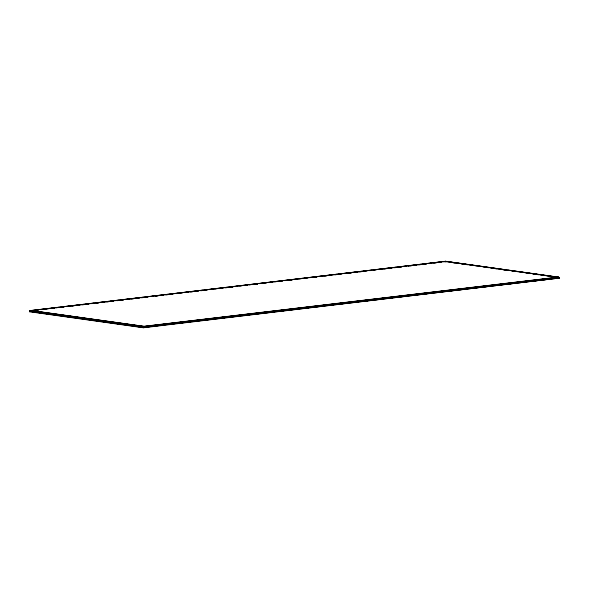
<?xml version="1.0" encoding="UTF-8"?>
<svg xmlns="http://www.w3.org/2000/svg" width="589" height="589" viewBox="0 0 589 589"><rect width="100%" height="100%" fill="white"/><g stroke="black" fill="none" stroke-linecap="round" stroke-linejoin="round"><path stroke-width="0.88" d="M143.392 327.756L143.532 326.365L558.203 277.117L559.543 278.037L143.392 327.756L29.457 311.721L29.715 310.933L30.753 310.499M445.601 261.81L445.49 261.288L30.238 310.609L143.466 326.542L558.718 277.22M207.188 289.655L30.046 310.697L143.444 326.652L558.917 277.309L445.365 261.295M209.014 289.442L445.512 261.347M38.999 309.718L29.87 310.808L143.422 326.785L559.101 277.412L508.226 270.255M40.832 309.505L49.049 308.526M50.882 308.312L53.621 307.988M55.447 307.767L59.099 307.333M60.925 307.119L63.671 306.795M65.497 306.574L73.721 305.595M75.547 305.382L83.771 304.403M85.596 304.189L88.335 303.865M90.161 303.644L93.813 303.21M95.646 302.996L98.385 302.665M100.211 302.452L108.435 301.472M110.261 301.259L113 300.935M114.826 300.714L118.485 300.28M120.311 300.066L123.049 299.742M124.875 299.521L128.535 299.087M130.36 298.873L133.099 298.542M134.925 298.328L143.149 297.349M144.975 297.136L147.714 296.812M149.547 296.591L153.199 296.157M155.025 295.943L157.764 295.619M159.597 295.398L163.249 294.964M165.075 294.75L167.813 294.419M169.639 294.206L177.863 293.226M179.689 293.013L182.435 292.689M184.261 292.468L187.913 292.034M189.739 291.82L192.485 291.489M194.311 291.275L197.963 290.841M199.789 290.627L202.535 290.296M204.361 290.082L212.577 289.103M214.411 288.89L222.627 287.911M224.461 287.697L227.199 287.366M229.025 287.152L232.677 286.718M234.503 286.497L237.249 286.173M239.075 285.959L247.299 284.98M249.125 284.767L257.349 283.788M259.175 283.574L267.391 282.595M269.225 282.374L271.963 282.05M273.789 281.837L282.013 280.857M283.839 280.644L292.063 279.665M293.889 279.451L302.113 278.472M303.939 278.251L316.727 276.734M318.553 276.521L326.777 275.542M328.603 275.321L336.827 274.349M338.653 274.128L361.491 271.419M363.317 271.198L371.541 270.226M373.367 270.005L396.206 267.296M398.039 267.075L406.255 266.103M408.081 265.882L420.877 264.365M422.703 264.144L430.927 263.173M432.753 262.952L440.97 261.98M442.803 261.759L445.542 261.435L506.407 269.998M34.28 310.396L29.715 310.933L143.407 326.932L559.255 277.537M37.011 310.064L38.837 309.851M41.569 309.527L44.308 309.203M46.133 308.982L48.865 308.658M51.604 308.334L54.343 308.01M56.161 307.797L58.9 307.465M61.631 307.141L63.457 306.928M66.196 306.604L68.928 306.28M71.667 305.949L73.492 305.735M76.224 305.411L78.963 305.087M81.694 304.763L83.52 304.542M86.259 304.218L88.991 303.895M90.816 303.674L93.555 303.35M96.287 303.026L99.026 302.702M100.852 302.488L103.583 302.157M106.322 301.833L109.053 301.509M110.879 301.296L113.618 300.972M116.35 300.648L119.088 300.316M120.914 300.103L123.646 299.779M126.385 299.455L129.116 299.131M130.942 298.91L133.681 298.586M135.499 298.373L139.151 297.938M140.977 297.717L143.709 297.393M145.535 297.18L148.266 296.856M151.005 296.525L153.744 296.201M155.562 295.987L158.301 295.663M161.04 295.339L163.771 295.008M165.597 294.794L168.329 294.471M170.155 294.257L172.894 293.926M175.625 293.602L178.364 293.278M180.19 293.064L182.921 292.74M185.66 292.409L188.392 292.085M190.218 291.872L192.956 291.548M195.688 291.224L198.427 290.892M200.253 290.679L202.984 290.355M205.723 290.031L207.549 289.81M210.28 289.486L213.019 289.162M214.845 288.949L217.577 288.617M220.315 288.293L223.047 287.969M224.873 287.756L227.612 287.432M230.343 287.108L233.082 286.777M234.908 286.563L237.639 286.239M240.378 285.915L242.197 285.694M244.936 285.37L247.674 285.047M249.493 284.833L252.232 284.502M254.971 284.178L257.702 283.854M259.528 283.64L262.26 283.316M264.998 282.985L266.824 282.772M269.556 282.448L272.295 282.124M275.034 281.8L276.852 281.579M279.591 281.255L282.322 280.931M285.061 280.607L286.887 280.386M289.619 280.062L292.358 279.738M294.183 279.525L296.915 279.201M299.654 278.869L301.48 278.656M304.211 278.332L306.95 278.008M309.681 277.684L311.507 277.463M314.246 277.139L316.978 276.815M319.717 276.491L321.542 276.27M324.274 275.947L327.013 275.623M328.831 275.409L331.57 275.078M334.309 274.754L337.041 274.43M338.866 274.216L341.605 273.892M344.337 273.568L347.076 273.237M348.894 273.024L351.633 272.7M354.372 272.376L356.19 272.155M358.929 271.831L361.668 271.507M364.4 271.183L366.225 270.962M368.957 270.638L371.696 270.314M373.522 270.101L376.253 269.777M378.992 269.445L381.731 269.121M383.549 268.908L386.288 268.584M389.02 268.26L391.759 267.929M393.585 267.715L396.316 267.391M399.055 267.067L401.794 266.743M403.612 266.522L406.351 266.199M408.177 265.985L411.821 265.551M413.647 265.33L416.379 265.006M418.205 264.792L420.944 264.468M423.675 264.144L426.414 263.813M428.24 263.6L430.971 263.276M433.71 262.952L436.442 262.628M438.268 262.407L441.006 262.083M443.738 261.759L447.382 261.796M32.336 310.749L34.155 310.536M42.371 309.556L44.19 309.343M52.399 308.371L54.225 308.15M62.434 307.178L64.26 306.957M72.469 305.986L74.295 305.765M77.034 305.441L78.86 305.227M82.504 304.793L84.33 304.572M87.069 304.248L88.895 304.034M92.539 303.6L94.365 303.387M97.104 303.055L98.93 302.842M102.574 302.407L104.4 302.194M107.139 301.87L108.965 301.649M111.696 301.325L113.522 301.112M117.174 300.677L119 300.456M121.732 300.132L123.557 299.919M127.209 299.484L129.035 299.264M131.767 298.94L133.593 298.726M137.244 298.292L139.063 298.071M141.802 297.747L143.628 297.533M151.837 296.554L153.663 296.341M156.402 296.017L158.22 295.796M161.872 295.369L163.698 295.148M166.437 294.824L168.255 294.61M176.472 293.631L178.29 293.418M186.507 292.438L188.325 292.225M191.064 291.901L192.89 291.68M196.542 291.246L198.36 291.032M201.099 290.708L202.925 290.487M211.134 289.516L212.96 289.295M221.169 288.323L222.995 288.102M225.727 287.778L227.553 287.565M231.205 287.13L233.03 286.917M235.762 286.585L237.588 286.372M245.797 285.4L247.623 285.179M255.832 284.207L257.658 283.986M270.432 282.47L272.258 282.256M280.467 281.277L282.293 281.063M290.502 280.084L292.328 279.871M305.095 278.354L306.921 278.141M315.13 277.161L316.956 276.948M325.165 275.969L326.991 275.755M335.2 274.776L337.026 274.562M345.235 273.583L347.061 273.37M349.8 273.046L351.618 272.825M355.27 272.398L357.096 272.177M359.835 271.853L361.653 271.639M369.863 270.66L371.688 270.447M379.898 269.467L381.724 269.254M384.462 268.93L386.288 268.709M389.933 268.275L391.759 268.061M394.497 267.737L396.323 267.516M399.968 267.082L401.794 266.869M404.533 266.545L406.358 266.324M410.003 265.897L411.829 265.676M414.568 265.352L416.394 265.131M419.125 264.807L420.951 264.594M424.603 264.159L426.429 263.946M429.16 263.614L430.986 263.401M434.638 262.966L436.464 262.753M439.195 262.429L441.021 262.208M29.457 311.721L31.283 311.507M559.381 277.677L143.392 327.086L29.597 311.073M559.476 277.831L143.385 327.256L29.509 311.228M29.45 311.441L143.613 327.536L145.431 327.153M148.17 326.829L149.996 326.615M152.735 326.284L155.467 325.96M157.292 325.746L160.031 325.422M162.77 325.091L164.596 324.878M167.328 324.554L170.066 324.23M172.805 323.906L174.631 323.685M177.363 323.361L180.101 323.037M181.927 322.816L184.666 322.492M187.405 322.168L190.137 321.844M191.962 321.623L194.701 321.299M197.44 320.976L199.266 320.762M201.998 320.438L204.736 320.107M207.475 319.783L209.301 319.569M212.04 319.245L214.771 318.921M216.597 318.701L219.336 318.377M222.075 318.053L224.807 317.729M226.632 317.508L229.371 317.184M232.11 316.86L234.849 316.536M236.668 316.315L239.406 315.991M242.145 315.667L243.971 315.454M246.71 315.122L249.441 314.798M252.18 314.474L254.006 314.261M256.745 313.93L259.477 313.606M262.215 313.282L264.041 313.068M266.78 312.744L269.519 312.413M272.251 312.089L274.076 311.875M276.815 311.552L278.641 311.331M282.293 310.896L284.112 310.683M286.85 310.359L288.676 310.138M291.415 309.814L294.154 309.49M296.885 309.166L298.711 308.945M301.45 308.621L304.189 308.297M306.921 307.973L308.746 307.752M311.485 307.429L313.311 307.215M316.963 306.781L318.782 306.567M321.52 306.236L323.346 306.022M326.998 305.588L328.824 305.374M331.555 305.043L333.381 304.83M336.12 304.506L338.859 304.182M341.598 303.858L343.416 303.637M346.155 303.313L348.894 302.989M351.633 302.665L353.459 302.444M356.19 302.12L358.016 301.907M361.668 301.472L363.494 301.251M366.225 300.927L368.051 300.714M370.79 300.39L373.529 300.059M376.268 299.735L378.086 299.521M380.825 299.197L383.564 298.866M386.303 298.542L388.129 298.328M390.86 298.005L392.686 297.784M396.338 297.349L398.164 297.136M400.903 296.812L402.721 296.591M405.46 296.267L408.199 295.943M410.938 295.619L412.756 295.398M415.495 295.074L418.234 294.75M420.973 294.426L422.799 294.213M425.53 293.882L427.356 293.668M430.095 293.344L432.834 293.02M435.573 292.696L437.391 292.475M440.13 292.151L442.869 291.827M445.608 291.503L447.434 291.283M450.165 290.959L452.904 290.635M455.643 290.311L457.469 290.09M460.2 289.766L462.939 289.442M464.765 289.221L467.504 288.897M470.243 288.573L472.061 288.36M474.8 288.036L477.539 287.704M480.278 287.38L482.104 287.167M484.835 286.843L487.574 286.519M489.4 286.298L492.139 285.974M494.878 285.65L497.609 285.326M499.435 285.105L502.174 284.781M504.913 284.458L506.739 284.237M509.47 283.913L512.209 283.589M514.948 283.265L516.774 283.051M519.505 282.72L522.244 282.396M524.07 282.183L526.809 281.859M529.548 281.527L532.279 281.203M534.105 280.99L536.844 280.666M539.583 280.342L541.409 280.121M544.14 279.797L546.879 279.473M549.618 279.149L551.444 278.928M554.183 278.604L556.914 278.28M143.385 327.469L559.543 278.037M554.985 278.354L559.55 278.325M558.497 277.154L445.49 261.288M449.201 262.053L455.569 262.952M457.388 263.202L460.119 263.592M461.938 263.843L468.299 264.741M470.118 264.998L472.849 265.381M474.668 265.639L476.486 265.889M478.305 266.147L481.036 266.53M482.855 266.788L489.223 267.686M491.042 267.943L497.403 268.834M499.229 269.092L506.503 270.115M508.322 270.373L510.14 270.631M511.959 270.881L514.69 271.271M516.509 271.522L518.327 271.779M520.146 272.037L522.87 272.42M524.689 272.678L531.057 273.568M532.876 273.826L539.244 274.724M541.063 274.982L543.794 275.365M545.613 275.623L548.337 276.005M550.155 276.263L551.981 276.513M553.8 276.771L556.524 277.154M449.223 262.179L451.049 262.436M452.867 262.694L454.686 262.952M457.417 263.335L459.236 263.592M461.062 263.843L463.793 264.233M465.612 264.483L467.43 264.741M470.162 265.124L471.988 265.381M478.356 266.28L480.175 266.537M486.551 267.435L488.369 267.686M491.101 268.076L492.919 268.326M494.745 268.584L496.564 268.842M499.295 269.225L501.114 269.482M502.94 269.74L504.758 269.998M512.04 271.021L513.858 271.279M520.234 272.17L522.053 272.427M528.429 273.325L530.247 273.583M532.979 273.966L534.797 274.224M536.623 274.474L538.442 274.732M541.173 275.115L542.992 275.372M553.918 276.911L555.736 277.169M31.151 310.491L143.583 326.313L30.459 310.543M37.512 312.442L39.323 312.7M45.67 313.591L47.488 313.841M58.37 315.373L60.181 315.63M62.898 316.013L64.716 316.271M66.528 316.521L68.339 316.779M71.063 317.162L72.874 317.419M79.22 318.31L81.039 318.568M91.921 320.099L93.732 320.35M96.456 320.733L98.267 320.99M100.078 321.248L101.897 321.498M104.614 321.881L106.425 322.139M112.779 323.03L114.59 323.287M117.307 323.67L119.125 323.928M125.472 324.819L127.283 325.076M133.629 325.967L135.448 326.225M138.165 326.608L139.983 326.858"/></g></svg>
